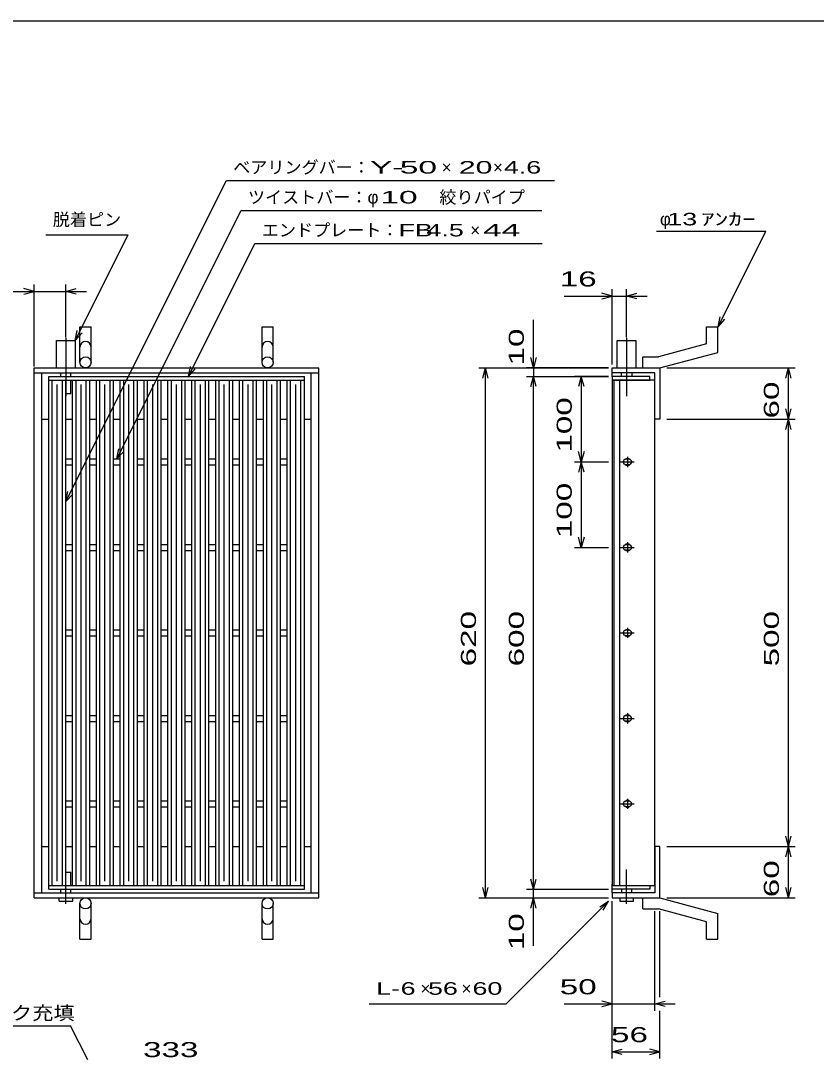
# Model space of a CAD drawing. Units: millimetres, scale not verified. Extents: x -1456 to 1389, y -1026 to 839.
# Drawn here: x -862 to 68, y -376 to 839 of the extents above; entities that cross this region are included whole.
import ezdxf
from ezdxf.enums import TextEntityAlignment as Align

# ---------------------------------------------------------------- set-up
doc = ezdxf.new("R2010")
doc.units = ezdxf.units.MM
doc.header["$LTSCALE"] = 8
doc.linetypes.add('LONG_DASHED_DOTTED', pattern=[15.25, 12, -1.5, 0.25, -1.5])
for name, color, linetype, lineweight in [('0_2', 150, 'Continuous', 25), ('16', 3, 'Continuous', 25), ('19', 6, 'Continuous', 25), ('22', 2, 'Continuous', 25)]:
    doc.layers.add(name, color=color, linetype=linetype, lineweight=lineweight)
doc.styles.add('ベクトル', font='')
doc.styles.get('ベクトル').set_extended_font_data('ベクトル')

msp = doc.modelspace()

# ---------------------------------------------------------------- linework, layer by layer
at = {"layer": '0_2'}
msp.add_line((-1379.2, 838.8), (1388.8, 838.8), dxfattribs=at)
at = {"layer": '16'}
for p, q in [((-829.5, 422.8), (-530.5, 422.8)), ((-829.5, 418.3), (-829.5, 422.8)), ((-829.5, 418.3), (-530.5, 418.3)), ((-829.5, -172.7), (-829.5, 418.3)), ((-829.5, 418.3), (-809.5, 418.3)), ((-825.5, -172.7), (-825.5, 418.3)), ((-819.5, -167.7), (-819.5, 413.3)), ((-813.5, -172.7), (-813.5, 418.3)), ((-809.5, -172.7), (-809.5, 418.3)), ((-801.6, -172.7), (-801.6, 418.3)), ((-801.6, 418.3), (-781.6, 418.3)), ((-797.6, -172.7), (-797.6, 418.3)), ((-791.6, -167.7), (-791.6, 413.3)), ((-785.6, -172.7), (-785.6, 418.3)), ((-781.6, -172.7), (-781.6, 418.3)), ((-773.7, -172.7), (-773.7, 418.3)), ((-773.7, 418.3), (-753.7, 418.3)), ((-769.7, -172.7), (-769.7, 418.3)), ((-763.7, -167.7), (-763.7, 413.3)), ((-757.7, -172.7), (-757.7, 418.3)), ((-753.7, -172.7), (-753.7, 418.3)), ((-745.8, -172.7), (-745.8, 418.3)), ((-745.8, 418.3), (-725.8, 418.3)), ((-741.8, -172.7), (-741.8, 418.3)), ((-735.8, -167.7), (-735.8, 413.3)), ((-729.8, -172.7), (-729.8, 418.3)), ((-725.8, -172.7), (-725.8, 418.3)), ((-717.9, -172.7), (-717.9, 418.3)), ((-717.9, 418.3), (-697.9, 418.3)), ((-713.9, -172.7), (-713.9, 418.3)), ((-707.9, -167.7), (-707.9, 413.3)), ((-701.9, -172.7), (-701.9, 418.3)), ((-697.9, -172.7), (-697.9, 418.3)), ((-690, -172.7), (-690, 418.3)), ((-690, 418.3), (-670, 418.3)), ((-686, -172.7), (-686, 418.3)), ((-680, -167.7), (-680, 413.3)), ((-674, -172.7), (-674, 418.3)), ((-670, -172.7), (-670, 418.3)), ((-662.1, -172.7), (-662.1, 418.3)), ((-662.1, 418.3), (-642.1, 418.3)), ((-658.1, -172.7), (-658.1, 418.3)), ((-652.1, -167.7), (-652.1, 413.3)), ((-646.1, -172.7), (-646.1, 418.3)), ((-642.1, -172.7), (-642.1, 418.3)), ((-634.2, -172.7), (-634.2, 418.3)), ((-634.2, 418.3), (-614.2, 418.3)), ((-630.2, -172.7), (-630.2, 418.3)), ((-624.2, -167.7), (-624.2, 413.3)), ((-618.2, -172.7), (-618.2, 418.3)), ((-614.2, -172.7), (-614.2, 418.3)), ((-606.3, -172.7), (-606.3, 418.3)), ((-606.3, 418.3), (-586.3, 418.3)), ((-602.3, -172.7), (-602.3, 418.3)), ((-596.3, -167.7), (-596.3, 413.3)), ((-590.3, -172.7), (-590.3, 418.3)), ((-586.3, -172.7), (-586.3, 418.3)), ((-578.4, -172.7), (-578.4, 418.3)), ((-578.4, 418.3), (-558.4, 418.3)), ((-574.4, -172.7), (-574.4, 418.3)), ((-568.4, -167.7), (-568.4, 413.3)), ((-562.4, -172.7), (-562.4, 418.3)), ((-558.4, -172.7), (-558.4, 418.3)), ((-550.5, -172.7), (-550.5, 418.3)), ((-550.5, 418.3), (-530.5, 418.3)), ((-546.5, -172.7), (-546.5, 418.3)), ((-540.5, -167.7), (-540.5, 413.3)), ((-534.5, -172.7), (-534.5, 418.3)), ((-530.5, 418.3), (-530.5, 422.8)), ((-530.5, -172.7), (-530.5, 418.3)), ((-126.5, 422.8), (-170.5, 422.8)), ((-170.5, 422.8), (-170.5, 418.3)), ((-170.5, 418.3), (-126.5, 418.3)), ((-170.5, 418.3), (-170.5, -172.7)), ((-120.5, 418.3), (-170.5, 418.3)), ((-168.5, 418.3), (-168.5, -172.7)), ((-161.5, -172.7), (-161.5, 418.3)), ((-126.5, 418.3), (-126.5, 422.8)), ((-120.5, -172.7), (-120.5, 418.3)), ((-152.5, 328.8), (-152.5, 316.8)), ((-809.5, 326.3), (-801.6, 326.3)), ((-809.5, 319.3), (-801.6, 319.3)), ((-781.6, 326.3), (-773.7, 326.3)), ((-781.6, 319.3), (-773.7, 319.3)), ((-753.7, 326.3), (-745.8, 326.3)), ((-753.7, 319.3), (-745.8, 319.3)), ((-725.8, 326.3), (-717.9, 326.3)), ((-725.8, 319.3), (-717.9, 319.3)), ((-697.9, 326.3), (-690, 326.3)), ((-697.9, 319.3), (-690, 319.3)), ((-670, 326.3), (-662.1, 326.3)), ((-670, 319.3), (-662.1, 319.3)), ((-642.1, 326.3), (-634.2, 326.3)), ((-642.1, 319.3), (-634.2, 319.3)), ((-614.2, 326.3), (-606.3, 326.3)), ((-614.2, 319.3), (-606.3, 319.3)), ((-586.3, 326.3), (-578.4, 326.3)), ((-586.3, 319.3), (-578.4, 319.3)), ((-558.4, 326.3), (-550.5, 326.3)), ((-558.4, 319.3), (-550.5, 319.3)), ((-160.5, 322.8), (-144.5, 322.8)), ((-150.5, 325.8), (-154.5, 325.8)), ((-154.5, 319.8), (-150.5, 319.8)), ((-809.5, 226.3), (-801.6, 226.3)), ((-809.5, 219.3), (-801.6, 219.3)), ((-781.6, 226.3), (-773.7, 226.3)), ((-781.6, 219.3), (-773.7, 219.3)), ((-753.7, 226.3), (-745.8, 226.3)), ((-753.7, 219.3), (-745.8, 219.3)), ((-725.8, 226.3), (-717.9, 226.3)), ((-725.8, 219.3), (-717.9, 219.3)), ((-697.9, 226.3), (-690, 226.3)), ((-697.9, 219.3), (-690, 219.3)), ((-670, 226.3), (-662.1, 226.3)), ((-670, 219.3), (-662.1, 219.3)), ((-642.1, 226.3), (-634.2, 226.3)), ((-642.1, 219.3), (-634.2, 219.3)), ((-614.2, 226.3), (-606.3, 226.3)), ((-614.2, 219.3), (-606.3, 219.3)), ((-586.3, 226.3), (-578.4, 226.3)), ((-586.3, 219.3), (-578.4, 219.3)), ((-558.4, 226.3), (-550.5, 226.3)), ((-558.4, 219.3), (-550.5, 219.3)), ((-160.5, 222.8), (-144.5, 222.8)), ((-150.5, 225.8), (-154.5, 225.8)), ((-154.5, 219.8), (-150.5, 219.8)), ((-152.5, 228.8), (-152.5, 216.8)), ((-809.5, 126.3), (-801.6, 126.3)), ((-781.6, 126.3), (-773.7, 126.3)), ((-753.7, 126.3), (-745.8, 126.3)), ((-725.8, 126.3), (-717.9, 126.3)), ((-697.9, 126.3), (-690, 126.3)), ((-670, 126.3), (-662.1, 126.3)), ((-642.1, 126.3), (-634.2, 126.3)), ((-614.2, 126.3), (-606.3, 126.3)), ((-586.3, 126.3), (-578.4, 126.3)), ((-558.4, 126.3), (-550.5, 126.3)), ((-160.5, 122.8), (-144.5, 122.8)), ((-150.5, 125.8), (-154.5, 125.8)), ((-152.5, 128.8), (-152.5, 116.8)), ((-809.5, 119.3), (-801.6, 119.3)), ((-781.6, 119.3), (-773.7, 119.3)), ((-753.7, 119.3), (-745.8, 119.3)), ((-725.8, 119.3), (-717.9, 119.3)), ((-697.9, 119.3), (-690, 119.3)), ((-670, 119.3), (-662.1, 119.3)), ((-642.1, 119.3), (-634.2, 119.3)), ((-614.2, 119.3), (-606.3, 119.3)), ((-586.3, 119.3), (-578.4, 119.3)), ((-558.4, 119.3), (-550.5, 119.3)), ((-154.5, 119.8), (-150.5, 119.8)), ((-809.5, 26.3), (-801.6, 26.3)), ((-781.6, 26.3), (-773.7, 26.3)), ((-753.7, 26.3), (-745.8, 26.3)), ((-725.8, 26.3), (-717.9, 26.3)), ((-697.9, 26.3), (-690, 26.3)), ((-670, 26.3), (-662.1, 26.3)), ((-642.1, 26.3), (-634.2, 26.3)), ((-614.2, 26.3), (-606.3, 26.3)), ((-586.3, 26.3), (-578.4, 26.3)), ((-558.4, 26.3), (-550.5, 26.3)), ((-150.5, 25.8), (-154.5, 25.8)), ((-152.5, 28.8), (-152.5, 16.8)), ((-809.5, 19.3), (-801.6, 19.3)), ((-781.6, 19.3), (-773.7, 19.3)), ((-753.7, 19.3), (-745.8, 19.3)), ((-725.8, 19.3), (-717.9, 19.3)), ((-697.9, 19.3), (-690, 19.3)), ((-670, 19.3), (-662.1, 19.3)), ((-642.1, 19.3), (-634.2, 19.3)), ((-614.2, 19.3), (-606.3, 19.3)), ((-586.3, 19.3), (-578.4, 19.3)), ((-558.4, 19.3), (-550.5, 19.3)), ((-160.5, 22.8), (-144.5, 22.8)), ((-154.5, 19.8), (-150.5, 19.8)), ((-152.5, -71.2), (-152.5, -83.2)), ((-809.5, -73.7), (-801.6, -73.7)), ((-809.5, -80.7), (-801.6, -80.7)), ((-781.6, -73.7), (-773.7, -73.7)), ((-781.6, -80.7), (-773.7, -80.7)), ((-753.7, -73.7), (-745.8, -73.7)), ((-753.7, -80.7), (-745.8, -80.7)), ((-725.8, -73.7), (-717.9, -73.7)), ((-725.8, -80.7), (-717.9, -80.7)), ((-697.9, -73.7), (-690, -73.7)), ((-697.9, -80.7), (-690, -80.7)), ((-670, -73.7), (-662.1, -73.7)), ((-670, -80.7), (-662.1, -80.7)), ((-642.1, -73.7), (-634.2, -73.7)), ((-642.1, -80.7), (-634.2, -80.7)), ((-614.2, -73.7), (-606.3, -73.7)), ((-614.2, -80.7), (-606.3, -80.7)), ((-586.3, -73.7), (-578.4, -73.7)), ((-586.3, -80.7), (-578.4, -80.7)), ((-558.4, -73.7), (-550.5, -73.7)), ((-558.4, -80.7), (-550.5, -80.7)), ((-160.5, -77.2), (-144.5, -77.2)), ((-150.5, -74.2), (-154.5, -74.2)), ((-154.5, -80.2), (-150.5, -80.2)), ((-829.5, -172.7), (-530.5, -172.7)), ((-829.5, -177.2), (-829.5, -172.7)), ((-829.5, -172.7), (-809.5, -172.7)), ((-829.5, -177.2), (-530.5, -177.2)), ((-801.6, -172.7), (-781.6, -172.7)), ((-773.7, -172.7), (-753.7, -172.7)), ((-745.8, -172.7), (-725.8, -172.7)), ((-717.9, -172.7), (-697.9, -172.7)), ((-690, -172.7), (-670, -172.7)), ((-662.1, -172.7), (-642.1, -172.7)), ((-634.2, -172.7), (-614.2, -172.7)), ((-606.3, -172.7), (-586.3, -172.7)), ((-578.4, -172.7), (-558.4, -172.7)), ((-550.5, -172.7), (-530.5, -172.7)), ((-530.5, -177.2), (-530.5, -172.7)), ((-170.5, -172.7), (-126.5, -172.7)), ((-170.5, -177.2), (-170.5, -172.7)), ((-170.5, -172.7), (-120.5, -172.7)), ((-126.5, -177.2), (-170.5, -177.2)), ((-126.5, -172.7), (-126.5, -177.2))]:
    msp.add_line(p, q, dxfattribs=at)
for centre, radius, start, end in [((-154.5, 322.8), 3, 90, 270), ((-152.5, 322.8), 4, 46.6, 133.4), ((-152.5, 322.8), 4, 226.6, 313.4), ((-150.5, 322.8), 3, 270, 90), ((-154.5, 222.8), 3, 90, 270), ((-152.5, 222.8), 4, 46.6, 133.4), ((-152.5, 222.8), 4, 226.6, 313.4), ((-150.5, 222.8), 3, 270, 90), ((-154.5, 122.8), 3, 90, 270), ((-152.5, 122.8), 4, 46.6, 133.4), ((-150.5, 122.8), 3, 270, 90), ((-152.5, 122.8), 4, 226.6, 313.4), ((-154.5, 22.8), 3, 90, 270), ((-152.5, 22.8), 4, 46.6, 133.4), ((-150.5, 22.8), 3, 270, 90), ((-152.5, 22.8), 4, 226.6, 313.4), ((-154.5, -77.2), 3, 90, 270), ((-152.5, -77.2), 4, 46.6, 133.4), ((-152.5, -77.2), 4, 226.6, 313.4), ((-150.5, -77.2), 3, 270, 90)]:
    msp.add_arc(centre, radius, start, end, dxfattribs=at)
at = {"layer": '19'}
for p, q in [((-793, 439.3), (-793, 480.92)), ((-793, 480.92), (-780, 480.92)), ((-780, 439.3), (-780, 480.92)), ((-580, 439.3), (-580, 480.92)), ((-580, 480.92), (-567, 480.92)), ((-567, 439.3), (-567, 480.92)), ((-59.89, 480.92), (-46.89, 480.92)), ((-59.89, 460.9), (-59.89, 480.92)), ((-46.89, 450.92), (-46.89, 480.92)), ((-820.5, 432.8), (-820.5, 464.8)), ((-820.5, 464.8), (-798.5, 464.8)), ((-798.5, 464.8), (-798.5, 432.8)), ((-164.5, 432.8), (-164.5, 464.8)), ((-164.5, 464.8), (-142.5, 464.8)), ((-142.5, 464.8), (-142.5, 432.8)), ((-59.89, 460.9), (-116.22, 445.81)), ((-114.5, 432.8), (-46.89, 450.92)), ((-134.51, 445.81), (-116.22, 445.81)), ((-134.51, 432.81), (-134.51, 445.81)), ((-846.5, 432.8), (-513.5, 432.8)), ((-846.5, -187.2), (-846.5, 432.8)), ((-846.5, 426.8), (-513.5, 426.8)), ((-837.5, -181.2), (-837.5, 426.8)), ((-815.5, 422.8), (-815.5, 426.8)), ((-803.5, 422.8), (-803.5, 426.8)), ((-522.5, -181.2), (-522.5, 426.8)), ((-513.5, -187.2), (-513.5, 432.8)), ((-170.5, 422.8), (-170.5, 432.8)), ((-170.5, 426.8), (-170.5, 432.8)), ((-170.5, 432.8), (-114.5, 432.8)), ((-120.5, 426.8), (-170.5, 426.8)), ((-159.5, 422.8), (-159.5, 426.8)), ((-147.5, 426.8), (-147.5, 422.8)), ((-134.5, 432.8), (-114.5, 432.8)), ((-120.5, 372.8), (-120.5, 426.8)), ((-114.5, 432.8), (-114.5, 372.8)), ((-803.5, 402.8), (-803.5, 418.3)), ((-809.5, 402.8), (-803.5, 402.8)), ((-837.5, 372.8), (-829.5, 372.8)), ((-809.5, 372.8), (-801.6, 372.8)), ((-781.6, 372.8), (-773.7, 372.8)), ((-753.7, 372.8), (-745.8, 372.8)), ((-725.8, 372.8), (-717.9, 372.8)), ((-697.9, 372.8), (-690, 372.8)), ((-670, 372.8), (-662.1, 372.8)), ((-642.1, 372.8), (-634.2, 372.8)), ((-614.2, 372.8), (-606.3, 372.8)), ((-586.3, 372.8), (-578.4, 372.8)), ((-558.4, 372.8), (-550.5, 372.8)), ((-530.5, 372.8), (-522.5, 372.8)), ((-114.5, 372.8), (-120.5, 372.8)), ((-837.5, -127.2), (-829.5, -127.2)), ((-809.5, -127.2), (-801.6, -127.2)), ((-781.6, -127.2), (-773.7, -127.2)), ((-753.7, -127.2), (-745.8, -127.2)), ((-725.8, -127.2), (-717.9, -127.2)), ((-697.9, -127.2), (-690, -127.2)), ((-670, -127.2), (-662.1, -127.2)), ((-642.1, -127.2), (-634.2, -127.2)), ((-614.2, -127.2), (-606.3, -127.2)), ((-586.3, -127.2), (-578.4, -127.2)), ((-558.4, -127.2), (-550.5, -127.2)), ((-530.5, -127.2), (-522.5, -127.2)), ((-114.5, -127.2), (-120.5, -127.2)), ((-120.5, -127.2), (-120.5, -181.2)), ((-114.5, -187.2), (-114.5, -127.2)), ((-809.5, -157.2), (-803.5, -157.2)), ((-803.5, -172.7), (-803.5, -157.2)), ((-846.5, -181.2), (-513.5, -181.2)), ((-815.5, -181.2), (-815.5, -177.2)), ((-803.5, -181.2), (-803.5, -177.2)), ((-170.5, -181.2), (-170.5, -171.2)), ((-170.5, -181.2), (-170.5, -187.2)), ((-120.5, -181.2), (-170.5, -181.2)), ((-159.5, -177.2), (-159.5, -181.2)), ((-147.5, -181.2), (-147.5, -177.2)), ((-846.5, -187.2), (-513.5, -187.2)), ((-817.5, -191.2), (-817.5, -187.2)), ((-817.5, -191.2), (-801.5, -191.2)), ((-801.5, -191.2), (-801.5, -187.2)), ((-793, -235.32), (-793, -193.7)), ((-780, -235.32), (-780, -193.7)), ((-580, -235.32), (-580, -193.7)), ((-567, -235.32), (-567, -193.7)), ((-170.5, -187.2), (-114.5, -187.2)), ((-161.5, -187.2), (-161.5, -191.2)), ((-161.5, -191.2), (-145.5, -191.2)), ((-145.5, -191.2), (-145.5, -187.2)), ((-134.51, -200.21), (-134.51, -187.21)), ((-134.5, -187.2), (-114.5, -187.2)), ((-114.5, -187.2), (-46.89, -205.32)), ((-134.51, -200.21), (-116.22, -200.21)), ((-59.89, -215.3), (-116.22, -200.21)), ((-46.89, -235.32), (-46.89, -205.32)), ((-59.89, -235.32), (-59.89, -215.3)), ((-793, -235.32), (-780, -235.32)), ((-580, -235.32), (-567, -235.32)), ((-59.89, -235.32), (-46.89, -235.32))]:
    msp.add_line(p, q, dxfattribs=at)
at = {"layer": '19', "linetype": 'LONG_DASHED_DOTTED'}
for p, q in [((-809.5, 467.8), (-809.5, 399.8)), ((-153.5, 467.8), (-153.5, 399.8)), ((-809.5, -194.2), (-809.5, -154.2)), ((-153.5, -194.2), (-153.5, -154.2))]:
    msp.add_line(p, q, dxfattribs=at)
at = {"layer": '19'}
for centre in [(-786.5, 439.3), (-573.5, 439.3), (-786.5, -193.7), (-573.5, -193.7)]:
    msp.add_circle(centre, 6.5, dxfattribs=at)
for centre, start, end in [((-786.5, 457.14), 0, 180), ((-573.5, 457.14), 0, 180), ((-786.5, -211.54), 180, 0), ((-573.5, -211.54), 180, 0)]:
    msp.add_arc(centre, 6.5, start, end, dxfattribs=at)
at = {"layer": '22', "color": 4}
for p, q in [((-809.5, 276.3), (-621.75, 651.8)), ((-621.75, 651.8), (-237.75, 651.8)), ((-749.75, 326.3), (-604.5, 616.8)), ((-604.5, 616.8), (-252.5, 616.8)), ((-832.75, 588.3), (-736.75, 588.3)), ((-798.5, 464.8), (-736.75, 588.3)), ((-118.5, 592.8), (9.5, 592.8)), ((-46.5, 480.8), (9.5, 592.8)), ((-666.05, 422.8), (-588.3, 578.3)), ((-588.3, 578.3), (-252.3, 578.3)), ((-846.5, 522.3), (-858.5, 525.5)), ((-846.5, 434.3), (-846.5, 530.3)), ((-809.5, 468.8), (-809.5, 530.3)), ((-809.5, 522.3), (-797.5, 525.5)), ((-170.5, 436.8), (-170.5, 524.8)), ((-153.5, 468.8), (-153.5, 524.8)), ((-902.5, 522.3), (-846.5, 522.3)), ((-858.5, 519.1), (-846.5, 522.3)), ((-846.5, 522.3), (-809.5, 522.3)), ((-797.5, 519.1), (-809.5, 522.3)), ((-809.5, 522.3), (-785.5, 522.3)), ((-226.5, 516.8), (-170.5, 516.8)), ((-170.5, 516.8), (-182.5, 520)), ((-182.5, 513.6), (-170.5, 516.8)), ((-170.5, 516.8), (-153.5, 516.8)), ((-153.5, 516.8), (-141.5, 520)), ((-141.5, 513.6), (-153.5, 516.8)), ((-153.5, 516.8), (-129.5, 516.8)), ((-262.5, 432.8), (-262.5, 488.8)), ((-46.5, 480.8), (-44.1, 492.48)), ((-46.5, 480.8), (-38.5, 489.6)), ((-798.5, 464.8), (-796.1, 476.48)), ((-798.5, 464.8), (-790.5, 473.6)), ((-262.5, 432.8), (-265.7, 444.8)), ((-259.3, 444.8), (-262.5, 432.8)), ((-666.05, 422.8), (-663.65, 434.48)), ((-666.05, 422.8), (-658.05, 431.6)), ((-326.5, 432.8), (-174.5, 432.8)), ((-321.7, 420.8), (-318.5, 432.8)), ((-315.3, 420.8), (-318.5, 432.8)), ((-318.5, -187.2), (-318.5, 432.8)), ((-174.5, 432.8), (-270.5, 432.8)), ((-262.5, 432.8), (-262.5, 422.8)), ((-106.5, 432.8), (43.9, 432.8)), ((32.7, 420.8), (35.9, 432.8)), ((39.1, 420.8), (35.9, 432.8)), ((35.9, 372.8), (35.9, 432.8)), ((-270.5, 422.8), (-174.5, 422.8)), ((-265.7, 410.8), (-262.5, 422.8)), ((-259.3, 410.8), (-262.5, 422.8)), ((-262.5, -177.2), (-262.5, 422.8)), ((-174.5, 422.8), (-214.5, 422.8)), ((-206.5, 422.8), (-209.7, 410.8)), ((-203.3, 410.8), (-206.5, 422.8)), ((-206.5, 422.8), (-206.5, 322.8)), ((35.9, 372.8), (32.7, 384.8)), ((35.9, 372.8), (39.1, 384.8)), ((-106.5, 372.8), (43.9, 372.8)), ((32.7, 360.8), (35.9, 372.8)), ((39.1, 360.8), (35.9, 372.8)), ((35.9, -127.2), (35.9, 372.8)), ((-749.75, 326.3), (-747.35, 337.98)), ((-749.75, 326.3), (-741.75, 335.1)), ((-206.5, 322.8), (-209.7, 334.8)), ((-203.3, 334.8), (-206.5, 322.8)), ((-214.5, 322.8), (-174.5, 322.8)), ((-206.5, 322.8), (-209.7, 310.8)), ((-203.3, 310.8), (-206.5, 322.8)), ((-206.5, 322.8), (-206.5, 222.8)), ((-809.5, 276.3), (-807.1, 287.98)), ((-809.5, 276.3), (-801.5, 285.1)), ((-206.5, 222.8), (-209.7, 234.8)), ((-203.3, 234.8), (-206.5, 222.8)), ((-214.5, 222.8), (-174.5, 222.8)), ((35.9, -127.2), (32.7, -115.2)), ((35.9, -127.2), (39.1, -115.2)), ((-106.5, -127.2), (43.9, -127.2)), ((32.7, -139.2), (35.9, -127.2)), ((39.1, -139.2), (35.9, -127.2)), ((35.9, -187.2), (35.9, -127.2)), ((-262.5, -177.2), (-265.7, -165.2)), ((-262.5, -177.2), (-259.3, -165.2)), ((-318.5, -187.2), (-321.7, -175.2)), ((-318.5, -187.2), (-315.3, -175.2)), ((-270.5, -177.2), (-174.5, -177.2)), ((-262.5, -187.2), (-262.5, -177.2)), ((35.9, -187.2), (32.7, -175.2)), ((35.9, -187.2), (39.1, -175.2)), ((-326.5, -187.2), (-174.5, -187.2)), ((-294.5, -311.2), (-174.5, -191.2)), ((-270.5, -187.2), (-174.5, -187.2)), ((-265.7, -199.2), (-262.5, -187.2)), ((-259.3, -199.2), (-262.5, -187.2)), ((-262.5, -243.2), (-262.5, -187.2)), ((-184.9, -197.6), (-174.5, -191.2)), ((-180.9, -201.6), (-174.5, -191.2)), ((-170.5, -319.2), (-170.5, -191.2)), ((-170.5, -375.2), (-170.5, -191.2)), ((-106.5, -187.2), (43.9, -187.2)), ((-120.5, -319.2), (-120.5, -202.6)), ((-114.5, -303.2), (-114.5, -202.6)), ((-454.5, -311.2), (-294.5, -311.2)), ((-226.5, -311.2), (-170.5, -311.2)), ((-170.5, -311.2), (-182.5, -308)), ((-182.5, -314.4), (-170.5, -311.2)), ((-170.5, -311.2), (-120.5, -311.2)), ((-120.5, -311.2), (-108.5, -308)), ((-108.5, -314.4), (-120.5, -311.2)), ((-120.5, -311.2), (-96.5, -311.2)), ((-114.5, -375.2), (-114.5, -319.2)), ((-979.9, -336.7), (-803.9, -336.7)), ((-783.9, -376.7), (-803.9, -336.7)), ((-170.5, -367.2), (-158.5, -364)), ((-114.5, -367.2), (-126.5, -364)), ((-158.5, -370.4), (-170.5, -367.2)), ((-170.5, -367.2), (-114.5, -367.2)), ((-126.5, -370.4), (-114.5, -367.2))]:
    msp.add_line(p, q, dxfattribs=at)

# ---------------------------------------------------------------- texts
at = {"layer": '22', "style": 'ベクトル'}
for s, p in [('ベアリングバー：', (-613.75, 667.4)), ('×', (-369.75, 667.4)), ('×', (-309.75, 667.4)), ('ツイストバー：', (-596.5, 632.4)), ('φ', (-456.5, 632.4)), ('絞りパイプ', (-372.5, 632.4)), ('脱着ピン', (-824.75, 606.3)), ('φ', (-114.5, 606.8)), ('エンドプレート：', (-580.3, 593.9)), ('×', (-336.3, 593.9)), ('×', (-394.5, -293.2)), ('×', (-346.5, -293.2))]:
    msp.add_text(s, height=14.66, dxfattribs=at).set_placement(p, align=Align.MIDDLE_LEFT)
for s, height, width, p in [('Y-', 14.66, 2, (-453.75, 667.4)), (' 50 ', 14.66, 2, (-429.75, 667.4)), ('20', 14.66, 1.8, (-349.75, 667.4)), (' 4.6 ', 14.66, 1.6, (-305.75, 667.4)), (' 10 ', 14.66, 2, (-452.5, 632.4)), (' 13 ', 14.66, 1.6, (-114.5, 606.8)), ('ｱﾝｶｰ', 14.66, 1.6, (-66.5, 606.8)), ('FB', 14.66, 1.6, (-420.3, 593.9)), (' 4.5 ', 14.66, 1.6, (-396.3, 593.9)), (' 44 ', 14.66, 2, (-332.3, 593.9)), (' 16 ', 17.6, 1.65, (-242.5, 536.8)), ('L-', 14.66, 1.6, (-446.5, -293.2)), (' 6 ', 14.66, 1.6, (-426.5, -293.2)), (' 56 ', 14.66, 1.6, (-394.5, -293.2)), (' 60 ', 14.66, 1.6, (-342.5, -293.2)), (' 50 ', 17.6, 1.65, (-242.5, -291.2)), ('セラミック充填', 15.84, 1.15, (-973.1, -321.9)), (' 56 ', 17.6, 1.65, (-182.5, -347.2)), (' 333 ', 17.6, 1.65, (-730, -364.7))]:
    msp.add_text(s, height=height, dxfattribs=dict(at, width=width)).set_placement(p, align=Align.MIDDLE_LEFT)
at = {"layer": '22', "style": 'ベクトル', "width": 1.65}
for s, p in [(' 10 ', (-282.5, 424.8)), (' 60 ', (15.9, 362.8)), (' 100 ', (-226.5, 322.8)), (' 100 ', (-226.5, 222.8)), (' 620 ', (-338.5, 72.8)), (' 600 ', (-282.5, 72.8)), (' 500 ', (15.9, 72.8)), (' 60 ', (15.9, -197.2)), (' 10 ', (-282.5, -259.2))]:
    msp.add_text(s, height=17.6, rotation=90, dxfattribs=at).set_placement(p, align=Align.MIDDLE_LEFT)

doc.saveas('drawing.dxf')
